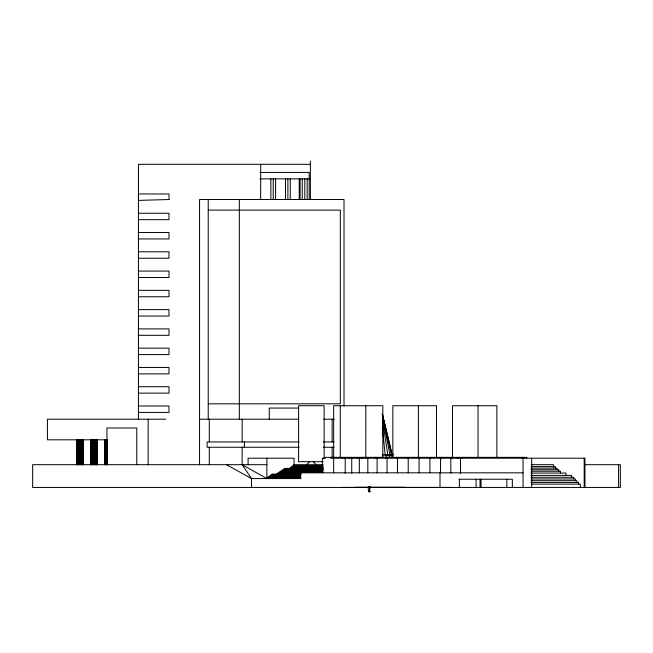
<?xml version="1.0" encoding="UTF-8"?>
<svg xmlns="http://www.w3.org/2000/svg" width="653" height="653" viewBox="0 0 653 653"><rect width="100%" height="100%" fill="white"/><g stroke="black" fill="none" stroke-linecap="round" stroke-linejoin="round"><path stroke-width="0.98" d="M368.561 491.431C372.545 491.048 367.125 494.231 368.463 487.122M369.753 487.277L369.557 491.293M368.561 487.522L368.268 487.13M370.316 486.967L370.357 487.505L370.414 486.901M370.284 487.154L370.063 486.893M368.635 487.497L368.716 486.869M306.698 464.691L309.53 461.679M370.161 491.668L368.725 491.431M369.231 491.619L369.027 491.374M310.371 164.311L138.444 164.311L138.444 419.536M259.984 172.441L309.187 172.441L309.187 199.508M259.951 178.873L309.187 178.873M208.225 210.103L340.311 210.103L340.311 403.815L208.225 403.815M138.444 213.245L168.996 213.245L168.996 219.669L138.444 219.669M138.444 232.517L168.996 232.517L168.996 238.941L138.444 238.941M138.444 251.797L168.996 251.797L168.996 258.221L138.444 258.221M138.444 271.068L168.996 271.068L168.996 277.492L138.444 277.492M138.444 290.34L168.996 290.34L168.996 296.764L138.444 296.764M138.444 309.62L168.996 309.62L168.996 316.044L138.444 316.044M138.444 328.892L168.996 328.892L168.996 335.316L138.444 335.316M138.444 348.163L168.996 348.163L168.996 354.595L138.444 354.595M138.444 367.443L168.996 367.443L168.996 373.867L138.444 373.867M138.444 386.715L168.996 386.715L168.996 393.139L138.444 393.139M138.444 405.986L168.996 405.986L168.996 412.418L138.444 412.418M298.821 408.06L269.265 408.06L269.265 419.21M165.789 419.21L47.424 419.21L47.424 439.812L107.41 439.812L107.41 464.691M199.557 419.21L298.821 419.21M323.692 419.21L334.336 419.21M299.09 441.95L207.099 441.95L207.099 447.256L299.09 447.256M323.398 441.95L334.042 441.95M323.398 447.256L334.042 447.256M382.258 454.912L393.816 454.912M323.137 461.679L298.576 461.679L298.576 405.733L324.125 405.733L324.125 458.626M266.873 464.691L32.65 464.691L32.65 487.432L620.35 487.432L620.35 464.691L584.761 464.691M293.426 464.691L323.121 464.691M531.134 464.691L553.548 464.691L553.548 467.662M323.121 465.605L292.805 465.605L292.805 466.454M322.884 466.454L291.556 466.454L291.556 467.426M531.191 466.569L555.295 466.569L555.295 468.103M323.398 467.426L290.307 467.426L290.307 468.389M530.889 468.103L557.033 468.103L557.033 469.695M323.398 468.389L284.52 468.389L284.52 469.18M323.374 469.18L283.271 469.18L283.271 470.095M530.889 469.695L558.78 469.695L558.78 471.229M323.374 470.095L282.031 470.095L282.031 471.001M323.129 471.001L280.782 471.001L280.782 471.686M531.273 471.229L560.519 471.229L560.519 473.05M322.884 471.686L279.533 471.686L279.533 472.478M323.398 472.478L278.284 472.478L278.284 473.335M523.045 472.821L300.404 472.821L300.404 478.567M530.856 473.05L565.914 473.05L565.914 475.384M301.098 473.335L277.043 473.335L277.043 474.078M301.098 474.078L271.958 474.078L271.958 474.927M301.033 474.927L270.709 474.927L270.709 475.776M530.856 475.384L571.595 475.384L571.595 477.261M300.788 475.776L269.46 475.776L269.46 476.69M300.543 476.69L268.163 476.69L268.163 477.653M531.02 477.261L573.718 477.261L573.718 478.967M266.873 477.653L300.96 477.653M300.96 478.567L251.487 478.567L226.526 464.691M531.248 478.967L575.456 478.967L575.456 480.673M458.945 479.245L512.344 479.245L512.344 487.432M530.979 480.673L576.836 480.673L576.836 482.428M530.979 482.428L578.582 482.428L578.582 484.134M531.232 484.134L580.321 484.134L580.321 487.432M355.346 487.269L405.064 487.269M368.921 490.983L369.541 490.942L369.998 486.681M368.292 487.367L368.186 486.844M242.141 447.256L242.141 464.691L266.873 478.567L266.873 458.21M368.578 491.627L369.092 491.766L368.602 491.431M313.309 461.679L316.134 464.691M242.141 464.691L251.487 478.567L251.487 487.432M370.455 486.812L370.463 487.35M392.42 455.859L382.323 413.937L392.322 455.859M382.234 414.1L391.686 455.827M382.397 415.096L383.278 419.071M382.356 416.092L390.168 455.827M382.34 419.071L387.972 455.827M382.323 426.425L385.246 455.786M618.579 464.691L618.579 487.432M584.933 487.432L584.933 458.21L330.704 458.21L330.704 457.345M584.19 458.21L584.19 487.432M531.681 458.21L531.681 487.432M526.71 458.21L526.71 457.361L325.3 457.345L325.3 458.21L322.353 458.21L322.353 472.821M523.045 458.21L523.045 487.432M522.253 457.361L522.253 458.21M506.842 479.245L506.842 487.432M496.868 457.614L496.868 405.733L452.496 405.733L452.496 457.614M481.041 479.245L481.041 487.432M480.02 479.245L480.02 487.432M478.037 405.733L478.037 457.614M476.078 479.245L476.078 487.432M462.348 457.361L462.348 458.21M460.528 458.21L460.528 473.327M459.402 479.245L459.402 487.432M458.708 457.361L458.708 458.21M457.28 457.345L457.28 458.21M452.203 457.345L452.203 458.21M450.815 458.21L450.815 473.18M450.815 487.432L342.172 487.432M441.526 457.345L441.526 458.21M440.555 458.21L440.555 472.821M440.008 472.821L440.008 487.432M436.514 457.614L436.514 405.733L392.837 405.733L392.837 457.614M430.449 457.345L430.449 458.21M429.919 458.21L429.919 472.821M419.161 457.345L419.161 458.21M419.079 458.21L419.079 472.821M418.385 405.733L418.385 457.614M408.207 458.21L408.207 472.821M407.839 457.345L407.839 458.21M397.473 458.21L397.473 472.821M396.665 457.345L396.665 458.21M392.02 454.912L392.02 456.937M389.417 454.912L389.417 456.937M387.058 458.21L387.058 472.821M386.192 454.912L386.192 456.937M385.817 457.345L385.817 458.21M382.829 457.614L382.829 405.733L333.667 405.733L333.667 457.614M382.552 454.912L382.552 456.937M377.116 458.21L377.116 472.821M375.475 457.345L375.475 458.21M367.827 458.21L367.827 472.821M365.827 405.733L365.794 458.21M362.137 457.345L362.137 458.21M361.37 457.345L361.37 458.21M359.321 458.21L359.321 472.821M356.938 457.345L356.938 458.21M351.738 458.21L351.738 473.18M349.053 457.345L349.053 458.21M345.208 458.21L345.208 473.327M344.017 405.986L344.017 199.508L199.557 199.508L199.557 464.691M342.319 457.345L342.319 458.21M340.278 405.733L340.278 457.614M333.65 458.21L333.65 472.821M332.132 419.21L332.132 441.95M332.132 447.256L332.132 457.908M310.371 161.185L310.371 199.508M307.163 178.873L307.163 199.508M304.796 178.873L304.796 199.508M302.249 178.873L302.249 199.508M300.094 178.873L300.094 199.508M299.229 178.457L299.229 199.508M294.054 465.605L294.054 458.21L248.083 458.21L248.083 464.691M290.25 178.873L290.25 199.508M287.883 178.873L287.883 199.508M285.516 178.873L285.516 199.508M275.599 178.873L275.599 199.508M273.232 178.873L273.232 199.508M270.864 178.873L270.864 199.508M260.678 164.311L260.678 199.508M244.393 441.95L244.393 447.256M242.141 419.21L242.141 441.95M239.349 199.508L239.349 419.21M209.286 419.21L209.286 441.95M209.286 447.256L209.286 464.691M208.225 199.508L208.225 419.21M148.141 419.21L148.141 464.691M136.787 464.691L136.787 427.984L106.937 427.984L106.937 464.691M106.594 439.812L106.594 464.691M105.868 439.812L105.868 464.691M105.272 439.812L105.272 464.691M104.855 439.812L104.855 464.691M104.635 439.812L104.635 464.691M96.873 439.812L96.873 464.691M96.448 439.812L96.448 464.691M95.86 439.812L95.86 464.691M95.134 439.812L95.134 464.691M94.326 439.812L94.326 464.691M93.485 439.812L93.485 464.691M92.677 439.812L92.677 464.691M91.951 439.812L91.951 464.691M91.355 439.812L91.355 464.691M90.93 439.812L90.93 464.691M90.718 439.812L90.718 464.691M83.168 439.812L83.168 464.691M82.947 439.812L82.947 464.691M82.531 439.812L82.531 464.691M81.943 439.812L81.943 464.691M81.217 439.812L81.217 464.691M80.401 439.812L80.401 464.691M79.568 439.812L79.568 464.691M78.752 439.812L78.752 464.691M78.025 439.812L78.025 464.691M77.438 439.812L77.438 464.691M77.013 439.812L77.013 464.691M76.793 439.812L76.793 464.691M169.029 199.508L138.444 200.398L138.469 193.965L169.029 193.965L169.029 199.508M97.085 464.691L97.085 439.812L97.085 464.691"/></g></svg>
